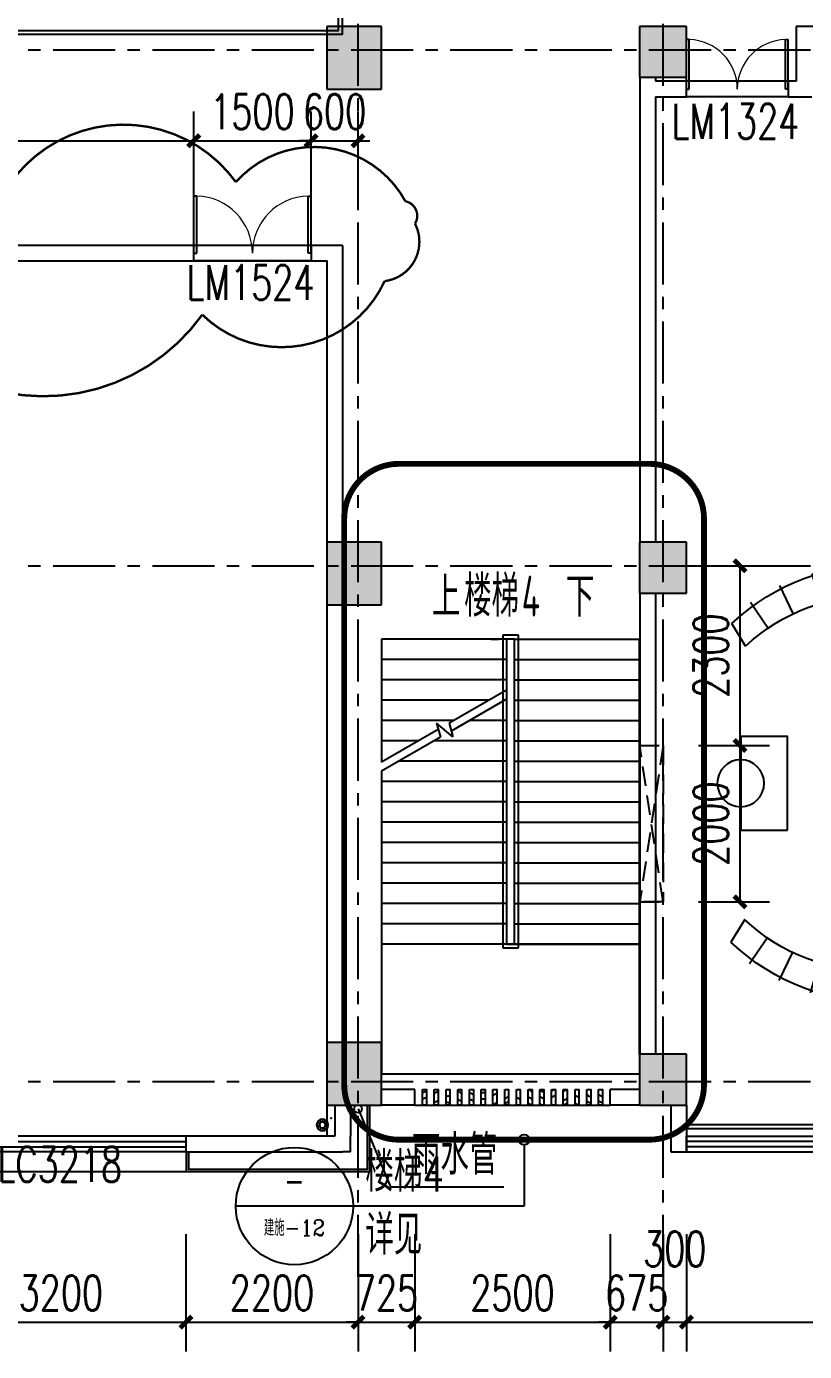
# Model space of a CAD drawing. Header units: millimetres. Extents: x -1048436 to -185795, y -983427 to 400387.
# Drawn here: x -743652 to -733704, y -300071 to -283118 of the extents above; entities that cross this region are included whole.
import ezdxf
from ezdxf.enums import TextEntityAlignment as Align

# ---------------------------------------------------------------- set-up
doc = ezdxf.new("R2010")
doc.units = ezdxf.units.MM
doc.header["$LTSCALE"] = 500
for name, pattern in [('( Dashed )', [0.75, 0.5, -0.25]), ('A-FP_05$0$pln_L5$0$Col_L4$0$PHANTOM', [63.5, 31.75, -6.35, 6.35, -6.35, 6.35, -6.35]), ('DASH', [0.35, 0.25, -0.1]), ('一层轴网$0$CENTER', [50.8, 31.75, -6.35, 6.35, -6.35])]:
    doc.linetypes.add(name, pattern=pattern)
for name, color, linetype in [('COLUMN', 254, 'Continuous'), ('DIM_IDEN', 3, 'Continuous'), ('DIM_LEAD', 3, 'Continuous'), ('DIM_SYMB', 3, 'Continuous'), ('PUB_DIM', 3, 'Continuous'), ('PUB_HATCH', 8, 'Continuous'), ('PUB_TEXT', 7, 'Continuous'), ('STAIR', 2, 'Continuous'), ('WINDOW', 4, 'Continuous'), ('WINDOW_TEXT', 7, 'Continuous'), ('一层轴网$0$建-轴线', 1, '一层轴网$0$CENTER'), ('建-填充', 9, 'Continuous'), ('建-墙', 254, 'Continuous'), ('建-家具', 8, 'Continuous'), ('建-屋面-排水沟落水口', 175, 'Continuous'), ('建-幕墙', 140, 'Continuous'), ('建-文字', 4, 'Continuous'), ('建-楼梯-扶手栏杆', 3, 'Continuous'), ('建-符号-箭头', 13, 'Continuous'), ('建-符号-门编号', 13, 'Continuous'), ('建-门扇', 32, 'Continuous')]:
    doc.layers.add(name, color=color, linetype=linetype)
doc.layers.add('建-非打-01', color=6, linetype='Continuous', plot=False)
doc.styles.add('_TCH_DIM', font='SIMPLEX', dxfattribs={"bigfont": 'GBCBIG'})
doc.styles.add('_TCH_DIM_T3', font='SIMPLEX', dxfattribs={"width": 0.705882, "bigfont": 'GBCBIG'})
doc.styles.add('_TCH_LABEL', font='COMPLEX', dxfattribs={"bigfont": 'GBCBIG'})
doc.styles.add('_TCH_WINDOW', font='SIMPLEX', dxfattribs={"height": 3.5, "bigfont": 'GBCBIG'})
doc.styles.add('XD2008', font='xd-hzs.shx', dxfattribs={"width": 0.7, "bigfont": 'xd-hztxt.shx'})
doc.dimstyles.new('_TCH_ARCH&&150', dxfattribs={"dimtxt": 446.25, "dimasz": 150, "dimexe": 375, "dimexo": 450, "dimgap": 150, "dimtad": 1, "dimdec": 0, "dimzin": 0, "dimdsep": 46, "dimtxsty": '_TCH_DIM_T3', "dimblk": 'ARCHTICK', "dimcen": 0.09, "dimclrt": 7, "dimazin": 2, "dimtfac": 1, "dimtdec": 0, "dimtix": 1, "dimtmove": 2, "dimatfit": 3, "dimldrblk": 'ARCHTICK', "dimfxl": 1, "dimtolj": 1, "dimtzin": 0, "dimarcsym": 0})

# ---------------------------------------------------------------- blocks, each defined once
blk = doc.blocks.new('tjytk')
at = {"layer": '建-家具'}
for p, q in [((22707351, -4836232), (22707280, -4835838)), ((22707711, -4835794), (22707720, -4836194)), ((22708092, -4836214), (22708144, -4835818)), ((22706991, -4836326), (22706860, -4835948)), ((22708568, -4835908), (22708455, -4836292)), ((22708803, -4836424), (22708974, -4836063)), ((22706650, -4836474), (22706462, -4836121)), ((22706096, -4836353), (22706336, -4836673)), ((22709350, -4836278), (22709125, -4836609)), ((22709416, -4836841), (22709589, -4836549)), ((22706057, -4836919), (22705771, -4836639)), ((22705493, -4836973), (22705819, -4837204)), ((22705628, -4837523), (22705270, -4837345)), ((22705107, -4837746), (22705488, -4837867)), ((22705404, -4838229), (22705008, -4838169)), ((22704976, -4838601), (22705376, -4838600)), ((22705406, -4838971), (22705011, -4839034)), ((22705112, -4839455), (22705492, -4839332)), ((22705634, -4839676), (22705277, -4839856)), ((22705502, -4840227), (22705827, -4839994)), ((22706066, -4840278), (22705781, -4840559)), ((22709425, -4840337), (22709600, -4840628)), ((22706109, -4840843), (22706347, -4840522)), ((22709363, -4840900), (22709136, -4840571)), ((22706662, -4840719), (22706476, -4841074)), ((22708814, -4840757), (22708988, -4841118)), ((22706875, -4841245), (22707003, -4840866)), ((22707364, -4840958), (22707295, -4841352)), ((22708105, -4840971), (22708159, -4841367)), ((22708583, -4841275), (22708468, -4840892)), ((22707727, -4841393), (22707734, -4840993))]:
    blk.add_line(p, q, dxfattribs=at)
at = {"layer": '建-家具', "elevation": 0}
blk.add_lwpolyline([(22708876, -4839194), (22708876, -4837994), (22709476, -4837994), (22709476, -4839194)], close=True, dxfattribs=at)
at = {"layer": '建-家具'}
blk.add_circle((22709476, -4838594), 300, dxfattribs=at)
for centre, radius in [((22707676, -4838594), 2800), ((22707776, -4838594), 2400)]:
    blk.add_arc(centre, radius, 46.9055, 313.4094, dxfattribs=at)
blk = doc.blocks.new('A$C3D0C7A98')
at = {"layer": '建-家具'}
for points in [[(-5000, 6730), (-6200, 6730), (-6200, 7330), (-5000, 7330)], [(-3800, 6730), (-5000, 6730), (-5000, 7330), (-3800, 7330)], [(-5000, 6130), (-6200, 6130), (-6200, 6730), (-5000, 6730)], [(-3800, 6130), (-5000, 6130), (-5000, 6730), (-3800, 6730)], [(-5000, 4930), (-6200, 4930), (-6200, 5530), (-5000, 5530)], [(-3800, 4930), (-5000, 4930), (-5000, 5530), (-3800, 5530)], [(-5000, 4330), (-6200, 4330), (-6200, 4930), (-5000, 4930)], [(-3800, 4330), (-5000, 4330), (-5000, 4930), (-3800, 4930)], [(-5000, 3130), (-6200, 3130), (-6200, 3730), (-5000, 3730)], [(-3800, 3130), (-5000, 3130), (-5000, 3730), (-3800, 3730)], [(-5000, 2530), (-6200, 2530), (-6200, 3130), (-5000, 3130)], [(-3800, 2530), (-5000, 2530), (-5000, 3130), (-3800, 3130)], [(-5000, 1330), (-6200, 1330), (-6200, 1930), (-5000, 1930)], [(-3800, 1330), (-5000, 1330), (-5000, 1930), (-3800, 1930)], [(-5000, 630), (-6200, 630), (-6200, 1330), (-5000, 1330)], [(-3800, 630), (-5000, 630), (-5000, 1330), (-3800, 1330)]]:
    blk.add_lwpolyline(points, close=True, dxfattribs=at)
at = {"layer": '建-家具', "elevation": 0}
for points in [[(-1600, 6730), (-2800, 6730), (-2800, 7330), (-1600, 7330)], [(-1600, 6130), (-2800, 6130), (-2800, 6730), (-1600, 6730)], [(-1600, 4930), (-2800, 4930), (-2800, 5530), (-1600, 5530)], [(-1600, 4930), (-400, 4930), (-400, 5530), (-1600, 5530)], [(-1600, 4330), (-2800, 4330), (-2800, 4930), (-1600, 4930)], [(-1600, 4330), (-400, 4330), (-400, 4930), (-1600, 4930)], [(-1600, 3130), (-2800, 3130), (-2800, 3730), (-1600, 3730)], [(-1600, 3130), (-400, 3130), (-400, 3730), (-1600, 3730)], [(-1600, 2530), (-2800, 2530), (-2800, 3130), (-1600, 3130)], [(-1600, 2530), (-400, 2530), (-400, 3130), (-1600, 3130)], [(-1600, 1330), (-2800, 1330), (-2800, 1930), (-1600, 1930)], [(-1600, 1330), (-400, 1330), (-400, 1930), (-1600, 1930)], [(-1600, 630), (-2800, 630), (-2800, 1330), (-1600, 1330)], [(-1600, 630), (-400, 630), (-400, 1330), (-1600, 1330)]]:
    blk.add_lwpolyline(points, close=True, dxfattribs=at)
at = {"layer": '建-家具', "linetype": 'Continuous', "extrusion": (0, 0, -1), "xscale": -1, "zscale": -1}
blk.add_blockref('tjytk', (22704618, 4842111), dxfattribs=at)
blk = doc.blocks.new('一层轴网')
at = {"layer": '一层轴网$0$建-轴线', "ltscale": 0.05}
for p, q in [((-2650, 73176.4), (54751.3, 73176.4)), ((-2650, 66576.4), (54751.3, 66576.4)), ((-2650, 59976.4), (54751.3, 59976.4))]:
    blk.add_line(p, q, dxfattribs=at)
for points in [[(13950, 57476.4), (13950, 82276.4)], [(17850, 57476.4), (17850, 82276.4)]]:
    blk.add_lwpolyline(points, dxfattribs=at)
blk = doc.blocks.new('A$C70866F3F')
for p, q in [((75, 150), (0, 150)), ((20, 225), (85, 187)), ((20, 75), (85, 112)), ((75, 280), (112, 215)), ((112, 85), (75, 20)), ((150, 300), (150, 225)), ((150, 75), (150, 0)), ((225, 280), (187, 215)), ((187, 85), (225, 20)), ((215, 187), (280, 225)), ((215, 112), (280, 75)), ((300, 150), (225, 150))]:
    blk.add_line(p, q)
for radius in [150, 75]:
    blk.add_circle((150, 150), radius)
blk = doc.blocks.new('A$C4F09042B')
at = {"layer": 'DIM_LEAD'}
for p, q in [((82407, 95051), (82820, 94053)), ((82820, 94053), (84270, 94053))]:
    blk.add_line(p, q, dxfattribs=at)
at = {"layer": '建-屋面-排水沟落水口'}
blk.add_circle((82407, 95051), 50, dxfattribs=at)
at = {"layer": '建-屋面-排水沟落水口', "xscale": -0.5, "yscale": 0.5, "zscale": 0.5, "rotation": 359.9999999666495}
blk.add_blockref('A$C70866F3F', (82027, 94770), dxfattribs=at)
at = {"layer": 'PUB_TEXT', "style": '_TCH_DIM'}
blk.add_text('雨水管', height=506.4, dxfattribs=at).set_placement((83096, 94211))
blk = doc.blocks.new('A$C5F49506C')
for p, q in [((-127441, 94251), (-127441, 95101)), ((-129793, 94501), (-129793, 94251))]:
    blk.add_line(p, q)
blk.add_point((-127938, 94931))
at = {"layer": '建-幕墙'}
blk.add_line((-129793, 94251), (-127441, 94251), dxfattribs=at)
for points in [[(-135393, 94251), (-127441, 94251), (-127441, 95101)], [(-129793, 94501), (-129793, 94251), (-127441, 94251), (-127441, 95101)], [(-129763, 94501), (-129763, 94281), (-127471, 94281), (-127471, 95101)]]:
    blk.add_lwpolyline(points, dxfattribs=at)
blk = doc.blocks.new('_ArchTick')
at = {"color": 0, "linetype": 'ByBlock', "const_width": 0.4}
blk.add_lwpolyline([(-0.5, -0.5), (0.5, 0.5)], dxfattribs=at)
blk = doc.blocks.new('*D2989')
at = {"layer": 'Defpoints', "color": 0, "transparency": 16777216}
for p in [(-123691, 99701), (-122708, 99701), (-123691, 97701)]:
    blk.add_point(p, dxfattribs=at)
at = {"layer": 'PUB_DIM', "color": 0, "lineweight": -2, "transparency": 16777216}
for p, q in [((-123241, 99701), (-122333, 99701)), ((-122708, 97701), (-122708, 99701)), ((-123241, 97701), (-122333, 97701))]:
    blk.add_line(p, q, dxfattribs=at)
at = {"layer": 'PUB_DIM', "color": 0, "lineweight": -2, "transparency": 16777216, "xscale": 150, "yscale": 150, "zscale": 150}
for p, rotation in [((-122708, 99701), 90), ((-122708, 97701), 270)]:
    blk.add_blockref('_ArchTick', p, dxfattribs=dict(at, rotation=rotation))
at = {"layer": 'PUB_DIM', "color": 7, "transparency": 16777216, "insert": (-123082, 98701), "char_height": 446.2, "attachment_point": 5, "rotation": 90, "style": '_TCH_DIM_T3'}
blk.add_mtext('\\A1;2000', dxfattribs=at)
blk = doc.blocks.new('*D2990')
at = {"layer": 'Defpoints', "color": 0, "transparency": 16777216}
for p in [(-123691, 102001), (-122708, 102001), (-123691, 99701)]:
    blk.add_point(p, dxfattribs=at)
at = {"layer": 'PUB_DIM', "color": 0, "lineweight": -2, "transparency": 16777216}
for p, q in [((-123241, 102001), (-122333, 102001)), ((-122708, 99701), (-122708, 102001)), ((-123241, 99701), (-122333, 99701))]:
    blk.add_line(p, q, dxfattribs=at)
at = {"layer": 'PUB_DIM', "color": 0, "lineweight": -2, "transparency": 16777216, "xscale": 150, "yscale": 150, "zscale": 150}
for p, rotation in [((-122708, 102001), 90), ((-122708, 99701), 270)]:
    blk.add_blockref('_ArchTick', p, dxfattribs=dict(at, rotation=rotation))
at = {"layer": 'PUB_DIM', "color": 7, "transparency": 16777216, "insert": (-123082, 100851), "char_height": 446.2, "attachment_point": 5, "rotation": 90, "style": '_TCH_DIM_T3'}
blk.add_mtext('\\A1;2300', dxfattribs=at)
blk = doc.blocks.new('*D1481')
at = {"layer": 'Defpoints', "color": 0, "transparency": 16777216}
for p in [(-741513, -284580), (-747513, -285918), (-741513, -285918)]:
    blk.add_point(p, dxfattribs=at)
at = {"layer": 'PUB_DIM', "color": 0, "lineweight": -2, "transparency": 16777216}
for p, q in [((-747513, -285468), (-747513, -284205)), ((-741513, -285468), (-741513, -284205)), ((-747513, -284580), (-741513, -284580))]:
    blk.add_line(p, q, dxfattribs=at)
at = {"layer": 'PUB_DIM', "color": 0, "lineweight": -2, "transparency": 16777216, "xscale": 150, "yscale": 150, "zscale": 150, "rotation": 180}
blk.add_blockref('_ArchTick', (-747513, -284580), dxfattribs=at)
at = {"layer": 'PUB_DIM', "color": 0, "lineweight": -2, "transparency": 16777216, "xscale": 150, "yscale": 150, "zscale": 150}
blk.add_blockref('_ArchTick', (-741513, -284580), dxfattribs=at)
at = {"layer": 'PUB_DIM', "color": 7, "transparency": 16777216, "insert": (-744513, -284207), "char_height": 446.2, "attachment_point": 5, "style": '_TCH_DIM_T3'}
blk.add_mtext('\\A1;6000', dxfattribs=at)
blk = doc.blocks.new('*D1482')
at = {"layer": 'Defpoints', "color": 0, "transparency": 16777216}
for p in [(-740013, -284580), (-741513, -285918), (-740013, -285918)]:
    blk.add_point(p, dxfattribs=at)
at = {"layer": 'PUB_DIM', "color": 0, "lineweight": -2, "transparency": 16777216}
for p, q in [((-741513, -285468), (-741513, -284205)), ((-740013, -285468), (-740013, -284205)), ((-741513, -284580), (-740013, -284580))]:
    blk.add_line(p, q, dxfattribs=at)
at = {"layer": 'PUB_DIM', "color": 0, "lineweight": -2, "transparency": 16777216, "xscale": 150, "yscale": 150, "zscale": 150, "rotation": 180}
blk.add_blockref('_ArchTick', (-741513, -284580), dxfattribs=at)
at = {"layer": 'PUB_DIM', "color": 0, "lineweight": -2, "transparency": 16777216, "xscale": 150, "yscale": 150, "zscale": 150}
blk.add_blockref('_ArchTick', (-740013, -284580), dxfattribs=at)
at = {"layer": 'PUB_DIM', "color": 7, "transparency": 16777216, "insert": (-740763, -284207), "char_height": 446.2, "attachment_point": 5, "style": '_TCH_DIM_T3'}
blk.add_mtext('\\A1;1500', dxfattribs=at)
blk = doc.blocks.new('*D1483')
at = {"layer": 'Defpoints', "color": 0, "transparency": 16777216}
for p in [(-739413, -284580), (-740013, -285918), (-739413, -285918)]:
    blk.add_point(p, dxfattribs=at)
at = {"layer": 'PUB_DIM', "color": 0, "lineweight": -2, "transparency": 16777216}
for p, q in [((-740013, -285468), (-740013, -284205)), ((-739413, -285468), (-739413, -284205)), ((-740013, -284580), (-740163, -284580)), ((-740013, -284580), (-739413, -284580)), ((-739413, -284580), (-739263, -284580))]:
    blk.add_line(p, q, dxfattribs=at)
at = {"layer": 'PUB_DIM', "color": 0, "lineweight": -2, "transparency": 16777216, "xscale": 150, "yscale": 150, "zscale": 150}
blk.add_blockref('_ArchTick', (-740013, -284580), dxfattribs=at)
at = {"layer": 'PUB_DIM', "color": 0, "lineweight": -2, "transparency": 16777216, "xscale": 150, "yscale": 150, "zscale": 150, "rotation": 180}
blk.add_blockref('_ArchTick', (-739413, -284580), dxfattribs=at)
at = {"layer": 'PUB_DIM', "color": 7, "transparency": 16777216, "insert": (-739713, -284207), "char_height": 446.2, "attachment_point": 5, "style": '_TCH_DIM_T3'}
blk.add_mtext('\\A1;600', dxfattribs=at)
blk = doc.blocks.new('*D1984')
at = {"layer": 'Defpoints', "color": 0, "transparency": 16777216}
for p in [(-744813, -298118), (-741613, -298118), (-741613, -299696)]:
    blk.add_point(p, dxfattribs=at)
at = {"layer": 'PUB_DIM', "color": 0, "lineweight": -2, "transparency": 16777216}
for p, q in [((-744813, -298568), (-744813, -300071)), ((-741613, -298568), (-741613, -300071)), ((-744813, -299696), (-741613, -299696))]:
    blk.add_line(p, q, dxfattribs=at)
at = {"layer": 'PUB_DIM', "color": 0, "lineweight": -2, "transparency": 16777216, "xscale": 150, "yscale": 150, "zscale": 150, "rotation": 180}
blk.add_blockref('_ArchTick', (-744813, -299696), dxfattribs=at)
at = {"layer": 'PUB_DIM', "color": 0, "lineweight": -2, "transparency": 16777216, "xscale": 150, "yscale": 150, "zscale": 150}
blk.add_blockref('_ArchTick', (-741613, -299696), dxfattribs=at)
at = {"layer": 'PUB_DIM', "color": 7, "transparency": 16777216, "insert": (-743213, -299323), "char_height": 446.2, "attachment_point": 5, "style": '_TCH_DIM_T3'}
blk.add_mtext('\\A1;3200', dxfattribs=at)
blk = doc.blocks.new('*D1985')
at = {"layer": 'Defpoints', "color": 0, "transparency": 16777216}
for p in [(-741613, -298118), (-739413, -298118), (-739413, -299696)]:
    blk.add_point(p, dxfattribs=at)
at = {"layer": 'PUB_DIM', "color": 0, "lineweight": -2, "transparency": 16777216}
for p, q in [((-741613, -298568), (-741613, -300071)), ((-739413, -298568), (-739413, -300071)), ((-741613, -299696), (-739413, -299696))]:
    blk.add_line(p, q, dxfattribs=at)
at = {"layer": 'PUB_DIM', "color": 0, "lineweight": -2, "transparency": 16777216, "xscale": 150, "yscale": 150, "zscale": 150, "rotation": 180}
blk.add_blockref('_ArchTick', (-741613, -299696), dxfattribs=at)
at = {"layer": 'PUB_DIM', "color": 0, "lineweight": -2, "transparency": 16777216, "xscale": 150, "yscale": 150, "zscale": 150}
blk.add_blockref('_ArchTick', (-739413, -299696), dxfattribs=at)
at = {"layer": 'PUB_DIM', "color": 7, "transparency": 16777216, "insert": (-740513, -299323), "char_height": 446.2, "attachment_point": 5, "style": '_TCH_DIM_T3'}
blk.add_mtext('\\A1;2200', dxfattribs=at)
blk = doc.blocks.new('*D1986')
at = {"layer": 'Defpoints', "color": 0, "transparency": 16777216}
for p in [(-739413, -298118), (-738688, -298118), (-738688, -299696)]:
    blk.add_point(p, dxfattribs=at)
at = {"layer": 'PUB_DIM', "color": 0, "lineweight": -2, "transparency": 16777216}
for p, q in [((-739413, -298568), (-739413, -300071)), ((-738688, -298568), (-738688, -300071)), ((-739413, -299696), (-739563, -299696)), ((-739413, -299696), (-738688, -299696)), ((-738688, -299696), (-738538, -299696))]:
    blk.add_line(p, q, dxfattribs=at)
at = {"layer": 'PUB_DIM', "color": 0, "lineweight": -2, "transparency": 16777216, "xscale": 150, "yscale": 150, "zscale": 150}
blk.add_blockref('_ArchTick', (-739413, -299696), dxfattribs=at)
at = {"layer": 'PUB_DIM', "color": 0, "lineweight": -2, "transparency": 16777216, "xscale": 150, "yscale": 150, "zscale": 150, "rotation": 180}
blk.add_blockref('_ArchTick', (-738688, -299696), dxfattribs=at)
at = {"layer": 'PUB_DIM', "color": 7, "transparency": 16777216, "insert": (-739050, -299323), "char_height": 446.2, "attachment_point": 5, "style": '_TCH_DIM_T3'}
blk.add_mtext('\\A1;725', dxfattribs=at)
blk = doc.blocks.new('*D1987')
at = {"layer": 'Defpoints', "color": 0, "transparency": 16777216}
for p in [(-738688, -298118), (-736188, -298118), (-736188, -299696)]:
    blk.add_point(p, dxfattribs=at)
at = {"layer": 'PUB_DIM', "color": 0, "lineweight": -2, "transparency": 16777216}
for p, q in [((-738688, -298568), (-738688, -300071)), ((-736188, -298568), (-736188, -300071)), ((-738688, -299696), (-736188, -299696))]:
    blk.add_line(p, q, dxfattribs=at)
at = {"layer": 'PUB_DIM', "color": 0, "lineweight": -2, "transparency": 16777216, "xscale": 150, "yscale": 150, "zscale": 150, "rotation": 180}
blk.add_blockref('_ArchTick', (-738688, -299696), dxfattribs=at)
at = {"layer": 'PUB_DIM', "color": 0, "lineweight": -2, "transparency": 16777216, "xscale": 150, "yscale": 150, "zscale": 150}
blk.add_blockref('_ArchTick', (-736188, -299696), dxfattribs=at)
at = {"layer": 'PUB_DIM', "color": 7, "transparency": 16777216, "insert": (-737438, -299323), "char_height": 446.2, "attachment_point": 5, "style": '_TCH_DIM_T3'}
blk.add_mtext('\\A1;2500', dxfattribs=at)
blk = doc.blocks.new('*D1988')
at = {"layer": 'Defpoints', "color": 0, "transparency": 16777216}
for p in [(-736188, -298118), (-735513, -298118), (-735513, -299696)]:
    blk.add_point(p, dxfattribs=at)
at = {"layer": 'PUB_DIM', "color": 0, "lineweight": -2, "transparency": 16777216}
for p, q in [((-736188, -298568), (-736188, -300071)), ((-735513, -298568), (-735513, -300071)), ((-736188, -299696), (-736338, -299696)), ((-736188, -299696), (-735513, -299696)), ((-735513, -299696), (-735363, -299696))]:
    blk.add_line(p, q, dxfattribs=at)
at = {"layer": 'PUB_DIM', "color": 0, "lineweight": -2, "transparency": 16777216, "xscale": 150, "yscale": 150, "zscale": 150}
blk.add_blockref('_ArchTick', (-736188, -299696), dxfattribs=at)
at = {"layer": 'PUB_DIM', "color": 0, "lineweight": -2, "transparency": 16777216, "xscale": 150, "yscale": 150, "zscale": 150, "rotation": 180}
blk.add_blockref('_ArchTick', (-735513, -299696), dxfattribs=at)
at = {"layer": 'PUB_DIM', "color": 7, "transparency": 16777216, "insert": (-735850, -299323), "char_height": 446.2, "attachment_point": 5, "style": '_TCH_DIM_T3'}
blk.add_mtext('\\A1;675', dxfattribs=at)
blk = doc.blocks.new('*D1989')
at = {"layer": 'Defpoints', "color": 0, "transparency": 16777216}
for p in [(-735513, -298118), (-735213, -298118), (-735213, -299696)]:
    blk.add_point(p, dxfattribs=at)
at = {"layer": 'PUB_DIM', "color": 0, "lineweight": -2, "transparency": 16777216}
for p, q in [((-735513, -298568), (-735513, -300071)), ((-735213, -298568), (-735213, -300071)), ((-735513, -299696), (-735213, -299696))]:
    blk.add_line(p, q, dxfattribs=at)
at = {"layer": 'PUB_DIM', "color": 0, "lineweight": -2, "transparency": 16777216, "xscale": 150, "yscale": 150, "zscale": 150, "rotation": 180}
blk.add_blockref('_ArchTick', (-735513, -299696), dxfattribs=at)
at = {"layer": 'PUB_DIM', "color": 0, "lineweight": -2, "transparency": 16777216, "xscale": 150, "yscale": 150, "zscale": 150}
blk.add_blockref('_ArchTick', (-735213, -299696), dxfattribs=at)
at = {"layer": 'PUB_DIM', "color": 7, "transparency": 16777216, "insert": (-735363, -298759), "char_height": 446.2, "attachment_point": 5, "style": '_TCH_DIM_T3'}
blk.add_mtext('\\A1;300', dxfattribs=at)
blk = doc.blocks.new('*D1990')
at = {"layer": 'Defpoints', "color": 0, "transparency": 16777216}
for p in [(-735213, -298118), (-729663, -298118), (-729663, -299696)]:
    blk.add_point(p, dxfattribs=at)
at = {"layer": 'PUB_DIM', "color": 0, "lineweight": -2, "transparency": 16777216}
for p, q in [((-735213, -298568), (-735213, -300071)), ((-729663, -298568), (-729663, -300071)), ((-735213, -299696), (-729663, -299696))]:
    blk.add_line(p, q, dxfattribs=at)
at = {"layer": 'PUB_DIM', "color": 0, "lineweight": -2, "transparency": 16777216, "xscale": 150, "yscale": 150, "zscale": 150, "rotation": 180}
blk.add_blockref('_ArchTick', (-735213, -299696), dxfattribs=at)
at = {"layer": 'PUB_DIM', "color": 0, "lineweight": -2, "transparency": 16777216, "xscale": 150, "yscale": 150, "zscale": 150}
blk.add_blockref('_ArchTick', (-729663, -299696), dxfattribs=at)
at = {"layer": 'PUB_DIM', "color": 7, "transparency": 16777216, "insert": (-732438, -299323), "char_height": 446.2, "attachment_point": 5, "style": '_TCH_DIM_T3'}
blk.add_mtext('\\A1;5550', dxfattribs=at)
blk = doc.blocks.new('$DorLib2D$00000002')
for p, q in [((-0.5, 0), (-0.5, 0.4875)), ((-0.475, 0.4875), (-0.5, 0.4875)), ((-0.475, 0), (-0.475, 0.4875)), ((0.475, 0), (0.475, 0.4875)), ((0.475, 0.4875), (0.5, 0.4875)), ((0.5, 0), (0.5, 0.4875)), ((-0.5, 0), (-0.475, 0)), ((0.5, 0), (0.475, 0))]:
    blk.add_line(p, q)
at = {"lineweight": 13}
for centre, start, end in [((-0.4875, 0), 0, 88.53072), ((0.4875, 0), 91.46928, 180)]:
    blk.add_arc(centre, 0.4875, start, end, dxfattribs=at)
blk = doc.blocks.new('$TCHSYS$WIN2D')
for p, q in [((-0.5, 0.5), (0.5, 0.5)), ((-0.5, 0.5), (-0.5, -0.5)), ((0.5, 0.5), (0.5, -0.5)), ((0.5, 0.1667), (-0.5, 0.1667)), ((0.5, -0.1667), (-0.5, -0.1667)), ((-0.5, -0.5), (0.5, -0.5))]:
    blk.add_line(p, q)
blk = doc.blocks.new('A$C20CF2A72')
at = {"linetype": '( Dashed )'}
blk.add_lwpolyline([(-123691.5, 99700.9), (-123691.5, 97700.9), (-123991.5, 97700.9), (-123991.5, 99700.9), (-123691.5, 99700.9), (-123991.5, 97700.9), (-123691.5, 97700.9), (-123991.5, 99700.9)], dxfattribs=at)
at = {"layer": 'PUB_DIM'}
for p1, p2, picture, middle in [((-123691.5, 99700.9), (-123691.5, 102000.9), '*D2990', (-123081.5, 100850.9)), ((-123691.5, 97700.9), (-123691.5, 99700.9), '*D2989', (-123081.5, 98700.9))]:
    dim = blk.add_aligned_dim(p1=p1, p2=p2, distance=-983.1, dimstyle='_TCH_ARCH&&150', dxfattribs=at)
    dim.commit()
    dim.dimension.update_dxf_attribs({"geometry": picture, "text_midpoint": middle})

msp = doc.modelspace()

# ---------------------------------------------------------------- hatches: boundary and pattern name
at = {"layer": 'PUB_HATCH'}
for points in [[(-739812.7, -283917.6), (-739112.7, -283917.6), (-739112.7, -283117.6), (-739812.7, -283117.6)], [(-735812.7, -283117.6), (-735812.7, -283767.6), (-735212.7, -283767.6), (-735212.7, -283117.6)], [(-739812.7, -290517.6), (-739112.7, -290517.6), (-739112.7, -289717.6), (-739812.7, -289717.6)], [(-735812.7, -289717.6), (-735812.7, -290367.6), (-735212.7, -290367.6), (-735212.7, -289717.6)], [(-739812.7, -296917.6), (-739112.7, -296917.6), (-739112.7, -296117.6), (-739812.7, -296117.6)], [(-735812.7, -296267.6), (-735812.7, -296917.6), (-735212.7, -296917.6), (-735212.7, -296267.6)]]:
    msp.add_hatch(color=256, dxfattribs=at).paths.add_polyline_path(points)
at = {"layer": '建-填充', "linetype": 'A-FP_05$0$pln_L5$0$Col_L4$0$PHANTOM'}
h = msp.add_hatch(dxfattribs=at)
h.set_pattern_fill('木纹01', color=256, scale=200)
h.set_pattern_definition([(0, (-17785, 286920.35), (800, 800), [40, -760]), (0, (-18345, 287000.35), (800, 800), [80, -720]), (0, (-17825, 287040.35), (800, 800), [40, -760]), (0, (-18305, 287120.35), (800, 800), [40, -760]), (0, (-17825, 287160.35), (800, 800), [40, -760]), (0, (-18265, 287200.35), (800, 800), [40, -760]), (0, (-17825, 287240.35), (800, 800), [40, -760]), (0, (-18265, 287320.35), (800, 800), [40, -440, 40, -280]), (0, (-18265, 287400.35), (800, 800), [80, -400, 40, -280]), (0, (-18305, 287520.35), (800, 800), [40, -120, 40, -320, 40, -240]), (0, (-18345, 287600.35), (800, 800), [40, -160, 80, -520]), (0, (-17825, 287640.35), (800, 800), [40, -760]), (0, (-18345, 287680.35), (800, 800), [40, -200, 40, -520]), (45, (-18425, 286920.35), (9e-14, 800), [113.1368, -1018.23405]), (45, (-17745, 286920.35), (9e-14, 800), [226.27416, -905.0967]), (45, (-17745, 287320.35), (9e-14, 800), [56.568, -1074.80285]), (45, (-18425, 287400.35), (9e-14, 800), [169.7056, -961.66525]), (45, (-17745, 287400.35), (9e-14, 800), [282.8427, -848.5281]), (45, (-17745, 287520.35), (9e-14, 800), [169.7056, -961.66525]), (315, (-17905, 287600.35), (800, -2e-13), [56.568, -1074.80285]), (315, (-18185, 286960.35), (800, -2e-13), [113.1368, -1018.23405]), (315, (-18145, 287280.35), (800, -2e-13), [113.1368, -1018.23405]), (315, (-17905, 287120.35), (800, -2e-13), [113.1368, -1018.23405]), (315, (-17945, 287440.35), (800, -2e-13), [113.1368, -1018.23405]), (315, (-17905, 287520.35), (800, -2e-13), [169.7056, -961.66525]), (315, (-18105, 287040.35), (800, -2e-13), [169.7056, -961.66525]), (315, (-17985, 287080.35), (800, -2e-13), [169.7056, -961.66525]), (315, (-18105, 287360.35), (800, -2e-13), [169.7056, -961.66525]), (315, (-18025, 287400.35), (800, -2e-13), [169.7056, -961.66525]), (26.56505, (-18385, 287080.35), (800, 3e-07), [89.4427, -1699.41166]), (26.56505, (-17785, 287040.35), (800, 3e-07), [357.7709, -1431.0835]), (26.56505, (-17785, 287160.35), (800, 3e-07), [357.7709, -1431.0835]), (26.56505, (-17785, 287240.35), (800, 3e-07), [357.7712, -536, 178.888, -716.19518]), (26.56505, (-17705, 287360.35), (800, 3e-07), [89.4427, -1699.41166]), (26.56505, (-18425, 287640.35), (800, 3e-07), [89.4427, -1699.41166]), (26.56505, (-17785, 287640.35), (800, 3e-07), [178.88544, -1609.96894]), (333.43495, (-17985, 286920.35), (800, -3e-07), [178.88544, -1609.96894]), (333.43495, (-18265, 287120.35), (800, -3e-07), [178.88544, -1609.96894]), (333.43495, (-18265, 287000.35), (800, -3e-07), [89.4427, -1699.40894]), (333.43495, (-18225, 287200.35), (800, -3e-07), [268.32816, -1520.5262]), (333.43495, (-18065, 287200.35), (800, -3e-07), [178.88544, -1609.96894]), (333.43495, (-17985, 287240.35), (800, -3e-07), [178.88544, -1609.96894]), (333.43495, (-18225, 287320.35), (800, -3e-07), [89.4427, -1699.40894]), (333.43495, (-18185, 287400.35), (800, -3e-07), [89.4427, -1699.40894]), (333.43495, (-17865, 287560.35), (800, -3e-07), [89.4427, -1699.40894]), (333.43495, (-17905, 287280.35), (800, -3e-07), [89.4427, -1699.40894]), (333.43495, (-18265, 287520.35), (800, -3e-07), [268.32816, -1520.5262]), (333.43495, (-18305, 287600.35), (800, -3e-07), [178.88544, -1609.96894]), (333.43495, (-17865, 287360.35), (800, -3e-07), [89.44, -804.96, 89.44, -805.01438]), (333.43495, (-18105, 287520.35), (800, -3e-07), [178.88544, -1609.96894]), (333.43495, (-18065, 287600.35), (800, -3e-07), [178.88544, -1609.96894]), (333.43495, (-18305, 287680.35), (800, -3e-07), [178.88544, -1609.96894]), (333.43495, (-18065, 287680.35), (800, -3e-07), [178.88544, -1609.96894])])
h.paths.add_polyline_path([(-736337.7, -296717.5), (-736287.7, -296717.5), (-736287.7, -296917.5), (-736337.7, -296917.5)])
h.paths.add_polyline_path([(-736487.7, -296717.5), (-736437.7, -296717.5), (-736437.7, -296917.5), (-736487.7, -296917.5)])
h.paths.add_polyline_path([(-736637.7, -296717.5), (-736587.7, -296717.5), (-736587.7, -296917.5), (-736637.7, -296917.5)])
h.paths.add_polyline_path([(-736787.7, -296717.5), (-736737.7, -296717.5), (-736737.7, -296917.5), (-736787.7, -296917.5)])
h.paths.add_polyline_path([(-736937.7, -296717.5), (-736887.7, -296717.5), (-736887.7, -296917.5), (-736937.7, -296917.5)])
h.paths.add_polyline_path([(-737087.7, -296717.5), (-737037.7, -296717.5), (-737037.7, -296917.5), (-737087.7, -296917.5)])
h.paths.add_polyline_path([(-737237.7, -296717.5), (-737187.7, -296717.5), (-737187.7, -296917.5), (-737237.7, -296917.5)])
h.paths.add_polyline_path([(-737387.7, -296717.5), (-737337.7, -296717.5), (-737337.7, -296917.5), (-737387.7, -296917.5)])
h.paths.add_polyline_path([(-737537.7, -296717.5), (-737487.7, -296717.5), (-737487.7, -296917.5), (-737537.7, -296917.5)])
h.paths.add_polyline_path([(-737687.7, -296717.5), (-737637.7, -296717.5), (-737637.7, -296917.5), (-737687.7, -296917.5)])
h.paths.add_polyline_path([(-737837.7, -296717.5), (-737787.7, -296717.5), (-737787.7, -296917.5), (-737837.7, -296917.5)])
h.paths.add_polyline_path([(-737987.7, -296717.5), (-737937.7, -296717.5), (-737937.7, -296917.5), (-737987.7, -296917.5)])
h.paths.add_polyline_path([(-738137.7, -296717.5), (-738087.7, -296717.5), (-738087.7, -296917.5), (-738137.7, -296917.5)])
h.paths.add_polyline_path([(-738287.7, -296717.5), (-738237.7, -296717.5), (-738237.7, -296917.5), (-738287.7, -296917.5)])
h.paths.add_polyline_path([(-738437.7, -296717.5), (-738387.7, -296717.5), (-738387.7, -296917.5), (-738437.7, -296917.5)])
h.paths.add_polyline_path([(-738587.7, -296717.5), (-738537.7, -296717.5), (-738537.7, -296917.5), (-738587.7, -296917.5)])

# ---------------------------------------------------------------- linework, layer by layer
msp.add_line((-738687.7, -296917.5), (-736187.7, -296917.5))
for points in [[(-738587.7, -296717.5), (-738537.7, -296717.5), (-738537.7, -296917.5), (-738587.7, -296917.5)], [(-738437.7, -296717.5), (-738387.7, -296717.5), (-738387.7, -296917.5), (-738437.7, -296917.5)], [(-738287.7, -296717.5), (-738237.7, -296717.5), (-738237.7, -296917.5), (-738287.7, -296917.5)], [(-738137.7, -296717.5), (-738087.7, -296717.5), (-738087.7, -296917.5), (-738137.7, -296917.5)], [(-737987.7, -296717.5), (-737937.7, -296717.5), (-737937.7, -296917.5), (-737987.7, -296917.5)], [(-737837.7, -296717.5), (-737787.7, -296717.5), (-737787.7, -296917.5), (-737837.7, -296917.5)], [(-737687.7, -296717.5), (-737637.7, -296717.5), (-737637.7, -296917.5), (-737687.7, -296917.5)], [(-737537.7, -296717.5), (-737487.7, -296717.5), (-737487.7, -296917.5), (-737537.7, -296917.5)], [(-737387.7, -296717.5), (-737337.7, -296717.5), (-737337.7, -296917.5), (-737387.7, -296917.5)], [(-737237.7, -296717.5), (-737187.7, -296717.5), (-737187.7, -296917.5), (-737237.7, -296917.5)], [(-737087.7, -296717.5), (-737037.7, -296717.5), (-737037.7, -296917.5), (-737087.7, -296917.5)], [(-736937.7, -296717.5), (-736887.7, -296717.5), (-736887.7, -296917.5), (-736937.7, -296917.5)], [(-736787.7, -296717.5), (-736737.7, -296717.5), (-736737.7, -296917.5), (-736787.7, -296917.5)], [(-736637.7, -296717.5), (-736587.7, -296717.5), (-736587.7, -296917.5), (-736637.7, -296917.5)], [(-736487.7, -296717.5), (-736437.7, -296717.5), (-736437.7, -296917.5), (-736487.7, -296917.5)], [(-736337.7, -296717.5), (-736287.7, -296717.5), (-736287.7, -296917.5), (-736337.7, -296917.5)]]:
    msp.add_lwpolyline(points, close=True)
at = {"layer": 'COLUMN'}
for p, q in [((-739112.7, -283117.6), (-739812.7, -283117.6)), ((-739812.7, -283117.6), (-739812.7, -283917.6)), ((-739112.7, -283917.6), (-739112.7, -283117.6)), ((-735812.7, -283117.6), (-735812.7, -283767.6)), ((-735212.7, -283117.6), (-735812.7, -283117.6)), ((-735212.7, -283767.6), (-735212.7, -283117.6)), ((-735812.7, -283767.6), (-735212.7, -283767.6)), ((-739812.7, -283917.6), (-739112.7, -283917.6)), ((-739112.7, -289717.6), (-739812.7, -289717.6)), ((-739812.7, -289717.6), (-739812.7, -290517.6)), ((-739112.7, -290517.6), (-739112.7, -289717.6)), ((-735812.7, -289717.6), (-735812.7, -290367.6)), ((-735212.7, -289717.6), (-735812.7, -289717.6)), ((-735212.7, -290367.6), (-735212.7, -289717.6)), ((-735812.7, -290367.6), (-735212.7, -290367.6)), ((-739812.7, -290517.6), (-739112.7, -290517.6)), ((-739112.7, -296117.6), (-739812.7, -296117.6)), ((-739812.7, -296117.6), (-739812.7, -296917.6)), ((-739112.7, -296917.6), (-739112.7, -296117.6)), ((-735812.7, -296267.6), (-735812.7, -296917.6)), ((-735212.7, -296267.6), (-735812.7, -296267.6)), ((-735212.7, -296917.6), (-735212.7, -296267.6)), ((-739812.7, -296917.6), (-739112.7, -296917.6)), ((-735812.7, -296917.6), (-735212.7, -296917.6))]:
    msp.add_line(p, q, dxfattribs=at)
at = {"layer": 'DIM_IDEN'}
for p, q in [((-737289.1, -297427.5), (-737289.1, -298210.8)), ((-739476.9, -298210.8), (-740976.9, -298210.8)), ((-737289.1, -298210.8), (-739476.9, -298210.8))]:
    msp.add_line(p, q, dxfattribs=at)
for centre, radius in [((-737289.1, -297361.3), 66.2), ((-740226.9, -298210.8), 750)]:
    msp.add_circle(centre, radius, dxfattribs=at)
at = {"layer": 'DIM_SYMB'}
for points in [[(-738312.7, -290827.6, 0, 0, 0), (-738312.7, -291547.6, 120, 0, 0), (-738312.7, -291997.6, 0, 0, 0)], [(-736612.7, -290827.6, 0, 0, 0), (-736612.7, -295657.6, 0, 0, 0), (-738312.7, -295657.6, 0, 0, 0), (-738312.7, -292707.6, 120, 0, 0), (-738312.7, -292257.6, 0, 0, 0)]]:
    msp.add_lwpolyline(points, format="xyseb", dxfattribs=at)
at = {"layer": 'STAIR'}
for p, q in [((-737362.7, -290907.6), (-737562.7, -290907.6)), ((-737562.7, -290907.6), (-737562.7, -294907.6)), ((-737362.7, -294907.6), (-737362.7, -290907.6)), ((-739112.7, -290957.6), (-739112.7, -292531.7)), ((-737512.7, -290957.6), (-739112.7, -290957.6)), ((-737712.7, -290957.6), (-737612.7, -290957.6)), ((-737512.7, -290957.6), (-737512.7, -291608)), ((-737412.7, -290957.6), (-737512.7, -290957.6)), ((-737512.7, -290957.6), (-737512.7, -294857.6)), ((-737412.7, -294857.6), (-737412.7, -290957.6)), ((-737412.7, -290957.6), (-735812.7, -290957.6)), ((-737412.7, -294857.6), (-737412.7, -290957.6)), ((-735812.7, -294857.6), (-735812.7, -290957.6)), ((-737512.7, -291217.6), (-739112.7, -291217.6)), ((-737412.7, -291217.6), (-735812.7, -291217.6)), ((-737512.7, -291477.6), (-739112.7, -291477.6)), ((-737412.7, -291477.6), (-735812.7, -291477.6)), ((-737737.2, -291737.6), (-739112.7, -291737.6)), ((-737512.7, -291608), (-738248.3, -292032.7)), ((-737512.7, -291723.4), (-738221.5, -292132.7)), ((-737512.7, -291737.6), (-737537.2, -291737.6)), ((-737512.7, -291723.4), (-737512.7, -294857.6)), ((-737412.7, -291737.6), (-735812.7, -291737.6)), ((-738187.5, -291997.6), (-739112.7, -291997.6)), ((-738386.6, -292112.5), (-739112.7, -292531.7)), ((-738202.1, -292205), (-738408.1, -292032.1)), ((-738408.1, -292032.1), (-738359.8, -292212.5)), ((-738248.3, -292032.7), (-738202.1, -292205)), ((-737512.7, -291997.6), (-737987.5, -291997.6)), ((-737412.7, -291997.6), (-735812.7, -291997.6)), ((-738359.8, -292212.5), (-739112.7, -292647.2)), ((-738637.8, -292257.6), (-739112.7, -292257.6)), ((-737512.7, -292257.6), (-738437.8, -292257.6)), ((-737412.7, -292257.6), (-735812.7, -292257.6)), ((-739088.2, -292517.6), (-739112.7, -292517.6)), ((-737512.7, -292517.6), (-738888.2, -292517.6)), ((-737412.7, -292517.6), (-735812.7, -292517.6)), ((-739112.7, -292647.2), (-739112.7, -294857.6)), ((-737512.7, -292777.6), (-739112.7, -292777.6)), ((-737412.7, -292777.6), (-735812.7, -292777.6)), ((-737512.7, -293037.6), (-739112.7, -293037.6)), ((-737412.7, -293037.6), (-735812.7, -293037.6)), ((-737512.7, -293297.6), (-739112.7, -293297.6)), ((-737412.7, -293297.6), (-735812.7, -293297.6)), ((-737512.7, -293557.6), (-739112.7, -293557.6)), ((-737412.7, -293557.6), (-735812.7, -293557.6)), ((-737512.7, -293817.6), (-739112.7, -293817.6)), ((-737412.7, -293817.6), (-735812.7, -293817.6)), ((-737512.7, -294077.6), (-739112.7, -294077.6)), ((-737412.7, -294077.6), (-735812.7, -294077.6)), ((-737512.7, -294337.6), (-739112.7, -294337.6)), ((-737412.7, -294337.6), (-735812.7, -294337.6)), ((-737512.7, -294597.6), (-739112.7, -294597.6)), ((-737412.7, -294597.6), (-735812.7, -294597.6)), ((-737512.7, -294857.6), (-739112.7, -294857.6)), ((-739112.7, -294857.6), (-739112.7, -296517.6)), ((-735812.7, -294857.6), (-739112.7, -294857.6)), ((-737562.7, -294907.6), (-737362.7, -294907.6)), ((-737512.7, -294857.6), (-737412.7, -294857.6)), ((-737412.7, -294857.6), (-735812.7, -294857.6)), ((-735812.7, -296267.6), (-735812.7, -294857.6)), ((-739112.7, -296517.6), (-735812.7, -296517.6))]:
    msp.add_line(p, q, dxfattribs=at)
at = {"layer": '建-墙'}
for p, q in [((-733811.7, -283117.5), (-733811.7, -283817.5)), ((-732912.2, -283117.5), (-733811.7, -283117.5)), ((-735811.1, -283767.6), (-735811.1, -283917.5)), ((-735611.1, -283767.6), (-735611.1, -283817.5)), ((-735811.1, -283917.5), (-735811.1, -289717.6)), ((-735212.7, -283817.5), (-735611.1, -283817.5)), ((-735212.7, -284017.5), (-735212.7, -283817.5)), ((-733811.7, -283817.5), (-733912.7, -283817.5)), ((-733912.7, -283817.5), (-733912.7, -284017.5)), ((-735611.1, -284017.5), (-735212.7, -284017.5)), ((-735611.1, -284017.5), (-735611.1, -289717.6)), ((-733912.7, -284017.5), (-733611.7, -284017.5)), ((-741513.1, -285917.9), (-751713.1, -285917.9)), ((-741513.1, -286117.9), (-741513.1, -285917.9)), ((-739611.4, -285917.9), (-740013.1, -285917.9)), ((-740013.1, -285917.9), (-740013.1, -286117.9)), ((-739611.4, -285917.9), (-739611.4, -289717.6)), ((-751713.1, -286117.9), (-741513.1, -286117.9)), ((-740013.1, -286117.9), (-739811.4, -286117.9)), ((-739811.4, -286117.9), (-739811.4, -289717.6)), ((-735811.1, -290367.6), (-735811.1, -296267.6)), ((-735611.1, -290367.6), (-735611.1, -296267.6)), ((-739811.4, -290517.6), (-739811.4, -296117.6)), ((-739611.4, -290517.6), (-739611.4, -296117.6)), ((-738687.7, -296717.5), (-739112.7, -296717.5)), ((-738687.7, -296917.5), (-738687.7, -296717.5)), ((-735812.7, -296717.5), (-736187.7, -296717.5)), ((-736187.7, -296917.5), (-736187.7, -296717.5)), ((-739711.1, -296917.6), (-739711.1, -297317.5)), ((-739511.1, -296917.6), (-739511.1, -297317.5)), ((-738687.7, -296917.5), (-739112.7, -296917.5)), ((-735812.7, -296917.5), (-736187.7, -296917.5)), ((-735412.7, -296917.6), (-735412.7, -297517.6)), ((-735212.7, -296917.6), (-735212.7, -297317.6)), ((-739711.1, -297317.5), (-741612.7, -297317.5)), ((-741612.7, -297317.5), (-741612.7, -297517.5)), ((-739511.1, -297317.5), (-739511.1, -297317.5)), ((-739511.1, -297517.5), (-739511.1, -297317.5)), ((-735212.7, -297517.6), (-735212.7, -297317.6)), ((-741612.7, -297517.5), (-739611.1, -297517.5)), ((-739511.1, -297517.5), (-739611.1, -297517.5)), ((-735412.7, -297517.6), (-735212.7, -297517.6))]:
    msp.add_line(p, q, dxfattribs=at)
at = {"layer": '建-楼梯-扶手栏杆'}
for p, q in [((-735212.7, -297167.6), (-726362.8, -297167.6)), ((-735212.7, -297217.6), (-726362.8, -297217.6))]:
    msp.add_line(p, q, dxfattribs=at)
for points in [[(-753211.1, -283167.5), (-739661.1, -283167.5), (-739661.1, -277117.5)], [(-753211.1, -283217.5), (-739611.1, -283217.5), (-739611.1, -277117.5)]]:
    msp.add_lwpolyline(points, dxfattribs=at)
at = {"layer": '建-符号-箭头', "linetype": 'DASH', "ltscale": 2, "const_width": 75}
msp.add_lwpolyline([(-739589.3, -289413.2, -0.4142136), (-738889.3, -288713.2), (-735688.9, -288713.2, -0.4142136), (-734988.9, -289413.2), (-734988.9, -296661.3, -0.4142136), (-735688.9, -297361.3), (-738889.3, -297361.3, -0.4142136), (-739589.3, -296661.3)], format="xyb", close=True, dxfattribs=at)
at = {"layer": '建-门扇'}
for p, q in [((-733912.7, -283817.5), (-735212.7, -283817.5)), ((-733912.7, -284017.5), (-735212.7, -284017.5)), ((-740013.1, -285917.9), (-741513.1, -285917.9)), ((-740013.1, -286117.9), (-741513.1, -286117.9))]:
    msp.add_line(p, q, dxfattribs=at)
at = {"layer": '建-非打-01', "color": 4, "const_width": 30}
msp.add_lwpolyline([(-755200.8, -285507.1, -0.5205671), (-750176.8, -285006.6, -0.5205671), (-746966.3, -285251.8, -0.5205671), (-743878.4, -285149.6, -0.5205671), (-740974.7, -285108.7, -0.5205671), (-738807, -285354, -0.5205671), (-738684.3, -285640, -0.5205671), (-739072.9, -286375.7, -0.5205671), (-741404.1, -286804.8, -0.5205671), (-745493.9, -286763.9, -0.5205671), (-748500, -286498.3, -0.5205671), (-751015.2, -286498.3, -0.5205671), (-752140, -286477.8, -0.5205671), (-755200.8, -285507.1)], format="xyb", dxfattribs=at)
at = {"layer": '建-非打-01'}
msp.add_lwpolyline([(-754212.7, -286117.9), (-739811.4, -286117.9), (-739811.4, -296117.6), (-739811.4, -296117.6), (-739811.4, -297317.5), (-754212.7, -297317.5)], close=True, dxfattribs=at)

# ---------------------------------------------------------------- block references
for name, p in [('一层轴网', (-753362.7, -356594)), ('A$C4F09042B', (-821819.6, -392018.5)), ('A$C20CF2A72', (-611819.6, -392018.5)), ('A$C5F49506C', (-611819.6, -392018.5))]:
    msp.add_blockref(name, p)
at = {"xscale": -1}
msp.add_blockref('A$C3D0C7A98', (-729661.7, -296317.5), dxfattribs=at)
at = {"layer": 'WINDOW'}
ref = msp.add_blockref('$TCHSYS$WIN2D', (-743212.7, -297417.5), dxfattribs=dict(at, xscale=3200, yscale=-200, zscale=3200, rotation=180.000000000004))
ref.add_attrib('A', 'LC3218', (-744022.7, -297899), dxfattribs={"layer": 'WINDOW_TEXT', "height": 446.25, "style": '_TCH_WINDOW', "width": 0.705882})
ref = msp.add_blockref('$TCHSYS$WIN2D', (-732437.7, -297417.6), dxfattribs=dict(at, xscale=-5550, yscale=-200, zscale=-5550, rotation=180.0000000000877))
ref.add_attrib('A', 'LC5630', (-733077.7, -298015.7), dxfattribs={"layer": 'WINDOW_TEXT', "height": 446.25, "style": '_TCH_WINDOW', "width": 0.705882})
at = {"layer": '建-门扇'}
ref = msp.add_blockref('$DorLib2D$00000002', (-734562.7, -283917.5), dxfattribs=dict(at, xscale=-1300, yscale=-1300, zscale=200, rotation=180.0000000040587))
ref.add_attrib('A', 'LM1324', (-735402.7, -284553.2), dxfattribs={"layer": '建-符号-门编号', "height": 446.25, "rotation": 0, "style": '_TCH_WINDOW', "width": 0.705882})
ref = msp.add_blockref('$DorLib2D$00000002', (-740763.1, -286017.9), dxfattribs=dict(at, xscale=-1500, yscale=-1500, zscale=200, rotation=180.0000000000037))
ref.add_attrib('A', 'LM1524', (-741603.1, -286616.1), dxfattribs={"layer": '建-符号-门编号', "height": 446.25, "style": '_TCH_WINDOW', "width": 0.705882})

# ---------------------------------------------------------------- texts
at = {"layer": 'PUB_TEXT', "style": '_TCH_DIM'}
for s, height, p in [('上', 506.4, (-738469.1, -290670.1)), ('下', 506.4, (-736755.1, -290670.1)), ('楼梯', 506.38, (-739319.4, -298025.3)), ('详见', 506.38, (-739319.4, -298831.8))]:
    msp.add_text(s, height=height, dxfattribs=at).set_placement(p)
at = {"layer": 'PUB_TEXT', "style": '_TCH_DIM', "width": 0.705882}
msp.add_text('4', height=446.2, dxfattribs=at).set_placement((-738582.2, -298025.3))
at = {"layer": 'PUB_TEXT', "style": '_TCH_LABEL'}
for s, height, width, p, p2 in [('-', 391.5, 0.777778, (-740357.4, -298072), (-740096.4, -298072)), ('建施-12', 204.58, 0.947735, (-740616.6, -298589.8), (-739837.2, -298589.8))]:
    msp.add_text(s, height=height, dxfattribs=dict(at, width=width)).set_placement(p, p2, align=Align.FIT)
at = {"layer": '建-文字', "style": 'XD2008', "width": 0.7}
for s, p in [('楼梯', (-738055.2, -290668.6)), ('4', (-737320.2, -290668.6))]:
    msp.add_text(s, height=525, dxfattribs=at).set_placement(p)

# ---------------------------------------------------------------- dimensions: what is measured, and where the dimension line sits
at = {"layer": 'PUB_DIM'}
for p1, p2, distance, picture, middle in [((-747512.7, -285917.9), (-741513.1, -285917.9), 1337.7, '*D1481', (-744512.9, -284207.2)), ((-741513.1, -285917.9), (-740013.1, -285917.9), 1337.7, '*D1482', (-740763.1, -284207.2)), ((-740013.1, -285917.9), (-739412.7, -285917.9), 1337.7, '*D1483', (-739712.9, -284207.2)), ((-744812.6, -298117.5), (-741612.6, -298117.5), -1578.8, '*D1984', (-743212.6, -299323.2)), ((-741612.6, -298117.5), (-739412.7, -298117.5), -1578.8, '*D1985', (-740512.7, -299323.2)), ((-739412.7, -298117.5), (-738687.7, -298117.5), -1578.8, '*D1986', (-739050.2, -299323.2)), ((-738687.7, -298117.5), (-736187.7, -298117.5), -1578.8, '*D1987', (-737437.7, -299323.2)), ((-736187.7, -298117.5), (-735512.7, -298117.5), -1578.8, '*D1988', (-735850.2, -299323.2)), ((-735212.7, -298117.5), (-729662.7, -298117.5), -1578.8, '*D1990', (-732437.7, -299323.2))]:
    dim = msp.add_aligned_dim(p1=p1, p2=p2, distance=distance, dimstyle='_TCH_ARCH&&150', dxfattribs=at)
    dim.commit()
    dim.dimension.update_dxf_attribs({"geometry": picture, "text_midpoint": middle})
dim = msp.add_linear_dim(base=(-735212.7, -299696.4), p1=(-735512.7, -298117.5), p2=(-735212.7, -298117.5), angle=0, dimstyle='_TCH_ARCH&&150', dxfattribs=at)
dim.commit()
dim.dimension.update_dxf_attribs({"geometry": '*D1989', "text_midpoint": (-735362.7, -298758.9), "dimtype": 129})

doc.saveas('drawing.dxf')
